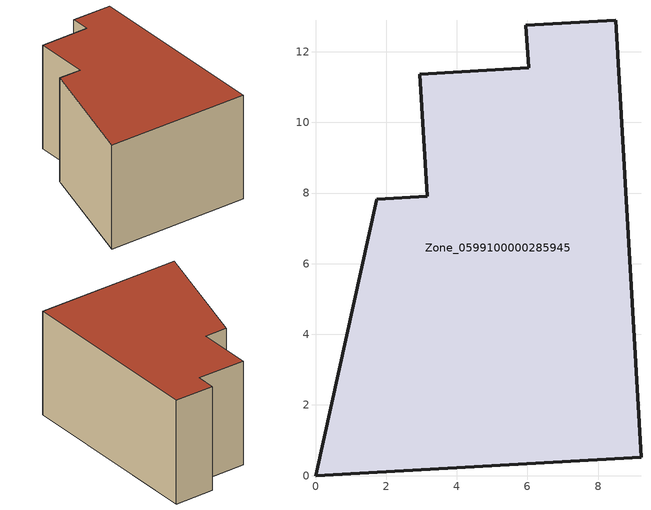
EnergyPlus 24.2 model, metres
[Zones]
Zone_0599100000285945
 floor ground (C_G): 1.73,7.83 3.16,7.91 2.96,11.37 6.04,11.55 5.96,12.75 8.5,12.89 9.22,0.52 0,0 z0
 wall outside (C_F): 3.16,7.91 1.73,7.83 0,0 9.22,0.52 8.5,12.89 5.96,12.75 6.04,11.55 2.96,11.37 3.16,7.91 z0:6.74
 roof outside (C_R): 8.5,12.89 5.96,12.75 6.04,11.55 2.96,11.37 3.16,7.91 1.73,7.83 0,0 9.22,0.52 z6.74
[BUILDING]
Pand.0599100000285945: North Axis=0; Terrain=City; Loads Convergence Tolerance Value=0.04; Temperature Convergence Tolerance Value=0.4; Solar Distribution=FullExterior; Maximum Number of Warmup Days=25; Minimum Number of Warmup Days=1
[Site:Location]
Rotterdam.The.Hague.AP_ZH_NLD Design_Conditions: Latitude=51.96; Longitude=4.45; Time Zone=1; Elevation=-4.5
[SITE:GROUNDTEMPERATURE:BUILDINGSURFACE]
18, 18, 18, 18, 18, 18, 18, 18, 18, 18, 18, 18
[MATERIAL] Thermal Absorptance=0.9; Solar Absorptance=0.7; Visible Absorptance=0.7
Name | Roughness | Thickness | Conductivity | Density | Specific Heat
G.TC.1975-1991 | MediumSmooth | 0.15 | 0.288461 | 540 | 1210
F.TC.1975-1991 | Rough | 0.3 | 0.230769 | 1920 | 840
R.TC.1975-1991 | MediumRough | 0.2 | 0.153846 | 1500 | 1000
[CONSTRUCTION]
C_G: G.TC.1975-1991
C_F: F.TC.1975-1991
C_R: R.TC.1975-1991
[ZONE]
Zone_0599100000285945: Type=1; Multiplier=1; Ceiling Height=Autocalculate; Volume=Autocalculate; Floor Area=autocalculate; Part of Total Floor Area=Yes
[ZONEINFILTRATION:DESIGNFLOWRATE]
Infil_Zone_0599100000285945: Zone or ZoneList or Space or SpaceList=Zone_0599100000285945; Schedule=AlwaysOn; Design Flow Rate Calculation Method=Flow/Area; Flow Rate per Floor Area=0.003; Constant Term Coefficient=1; Temperature Term Coefficient=0; Velocity Term Coefficient=0; Velocity Squared Term Coefficient=0
[HVACTEMPLATE:ZONE:IDEALLOADSAIRSYSTEM]
Zone_0599100000285945: Maximum Heating Supply Air Temperature=50; Minimum Cooling Supply Air Temperature=13; Maximum Heating Supply Air Humidity Ratio=0.0156; Minimum Cooling Supply Air Humidity Ratio=0.0077; Heating Limit=NoLimit; Cooling Limit=NoLimit; Dehumidification Control Type=ConstantSensibleHeatRatio; Cooling Sensible Heat Ratio=0.7; Dehumidification Setpoint=60; Humidification Control Type=None; Humidification Setpoint=30; Outdoor Air Method=None; Outdoor Air Flow Rate per Person=0.00944; Outdoor Air Flow Rate per Zone Floor Area=0; Outdoor Air Flow Rate per Zone=0; Demand Controlled Ventilation Type=None; Outdoor Air Economizer Type=NoEconomizer; Heat Recovery Type=None; Sensible Heat Recovery Effectiveness=0.7; Latent Heat Recovery Effectiveness=0.65
[ZONECONTROL:THERMOSTAT]
ThermostatControl_Zone_0599100000285945: Zone or ZoneList=Zone_0599100000285945; Control Type Schedule=DualSetpointControlType; Control 1=Thermostat_Zone_0599100000285945; Temperature Difference Between Cutout And Setpoint=0
[THERMOSTATSETPOINT:DUALSETPOINT]
Thermostat_Zone_0599100000285945: Heating Setpoint Temperature Schedule=HeatingSetpoint_Zone_0599100000285945; Cooling Setpoint Temperature Schedule=CoolingSetpoint_Zone_0599100000285945
[SCHEDULE:COMPACT]
HeatingSetpoint_Zone_0599100000285945: Through: 12/31, For: AllDays, Until: 24:00, 21
CoolingSetpoint_Zone_0599100000285945: Through: 12/31, For: AllDays, Until: 24:00, 24
DualSetpointControlType: Through: 12/31, For: AllDays, Until: 24:00, 4
AlwaysOn: Through: 12/31, For: AllDays, Until: 24:00, 1
